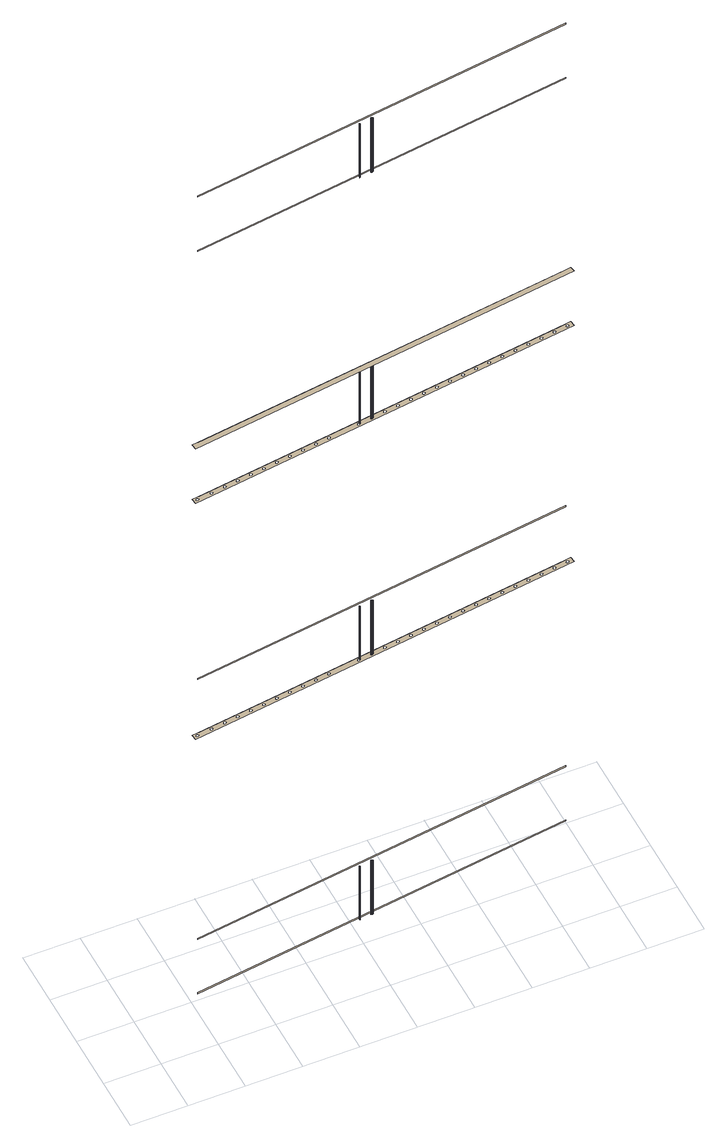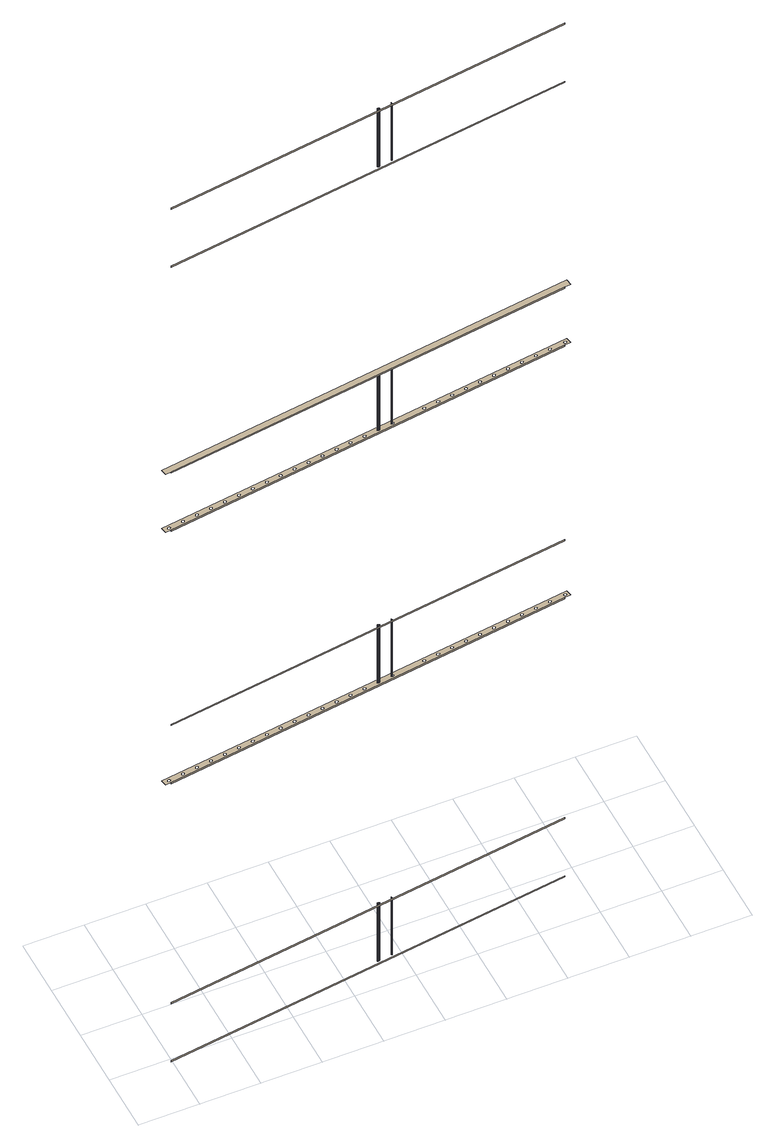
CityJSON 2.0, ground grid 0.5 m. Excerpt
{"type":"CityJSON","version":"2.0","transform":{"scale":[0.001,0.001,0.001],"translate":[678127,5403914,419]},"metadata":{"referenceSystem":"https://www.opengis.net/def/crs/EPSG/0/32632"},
"CityObjects":{
"building1":{"type":"Building","attributes":{"dataAvailable":"Sufficient","measuredHeight":17.58},"children":["building1-1","building1-2","building1-3","building1-4"]},
"building1-1":{"type":"BuildingInstallation","attributes":{"materialClass":"Metal","materialName":"Aluminium","materialUncertainty":0.3,"relationToConstruction":"outside"},"parents":["building1"],"geometry":[{"type":"MultiSurface","lod":"3","boundaries":[[[0,1,2,3]],[[4,1,5,6]],[[7,5,1,0]],[[8,9,10,11]],[[12,10,9,13]],[[6,5,14,15]],[[16,14,5,7]],[[17,18,9,8]],[[13,9,18,19]],[[15,14,20,21]],[[22,20,14,16]],[[19,18,20,22]],[[21,20,18,17]],[[23,24,25,26]],[[27,25,24,28]],[[29,30,24,23]],[[28,24,30,31]],[[26,25,32,33]],[[34,32,25,27]],[[35,36,30,29]],[[31,30,36,37]],[[38,39,32,34]],[[33,32,39,40]],[[37,36,41,42]],[[43,41,36,35]],[[40,39,44,45]],[[46,44,39,38]],[[42,41,47,48]],[[49,47,41,43]],[[50,51,44,46]],[[45,44,51,52]],[[53,54,47,49]],[[48,47,54,55]],[[52,51,56,57]],[[58,56,51,50]],[[32,39,44,51,56,59,60,61,62,63,64,65,66,67,68,69,70,54,47,41,36,30,24,25]],[[28,27,34,38,46,50,58,71,72,73,74,75,76,77,78,79,80,81,82,55,48,42,37,31]],[[83,70,54,53]],[[55,54,70,82]],[[57,56,59,84]],[[71,59,56,58]],[[85,69,70,83]],[[82,70,69,81]],[[84,59,60,86]],[[72,60,59,71]],[[87,68,69,85]],[[81,69,68,80]],[[73,61,60,72]],[[86,60,61,88]],[[89,67,68,87]],[[80,68,67,79]],[[74,62,61,73]],[[88,61,62,90]],[[91,66,67,89]],[[79,67,66,78]],[[90,62,63,92]],[[75,63,62,74]],[[92,63,64,93]],[[76,64,63,75]],[[94,65,66,91]],[[78,66,65,77]],[[93,64,65,94]],[[77,65,64,76]],[[95,96,97,98]],[[99,100,101,102]]]}]},
"building1-2":{"type":"BuildingInstallation","attributes":{"materialClass":"Metal","materialName":"Aluminium","materialUncertainty":0.3,"relationToConstruction":"outside"},"parents":["building1"],"geometry":[{"type":"MultiSurface","lod":"3","boundaries":[[[103,104,105,106]],[[107,105,104,108]],[[109,110,111,112]],[[113,111,110,114]],[[106,105,115,116]],[[117,115,105,107]],[[118,119,110,109]],[[114,110,119,120]],[[116,115,121,122]],[[123,121,115,117]],[[120,119,121,123]],[[122,121,119,118]],[[124,125,126,127]],[[128,126,125,129]],[[130,131,125,124]],[[129,125,131,132]],[[127,126,133,134]],[[135,133,126,128]],[[136,137,131,130]],[[132,131,137,138]],[[139,140,133,135]],[[134,133,140,141]],[[138,137,142,143]],[[144,142,137,136]],[[141,140,145,146]],[[147,145,140,139]],[[143,142,148,149]],[[150,148,142,144]],[[151,152,145,147]],[[146,145,152,153]],[[154,155,148,150]],[[149,148,155,156]],[[153,152,157,158]],[[159,157,152,151]],[[133,140,145,152,157,160,161,162,163,164,165,166,167,168,169,170,171,155,148,142,137,131,125,126]],[[129,128,135,139,147,151,159,172,173,174,175,176,177,178,179,180,181,182,183,156,149,143,138,132]],[[184,171,155,154]],[[156,155,171,183]],[[158,157,160,185]],[[172,160,157,159]],[[186,170,171,184]],[[183,171,170,182]],[[185,160,161,187]],[[173,161,160,172]],[[188,169,170,186]],[[182,170,169,181]],[[174,162,161,173]],[[187,161,162,189]],[[190,168,169,188]],[[181,169,168,180]],[[175,163,162,174]],[[189,162,163,191]],[[192,167,168,190]],[[180,168,167,179]],[[191,163,164,193]],[[176,164,163,175]],[[193,164,165,194]],[[177,165,164,176]],[[195,166,167,192]],[[179,167,166,178]],[[194,165,166,195]],[[178,166,165,177]],[[196,197,198,199,200,201],[202,203,204,205,206,207,208,209,210,211,212,213,214,215,216,217,218,219,220,221,222,223,224,225],[226,227,228,229,230,231,232,233,234,235,236,237,238,239,240,241,242,243,244,245,246,247,248,249],[250,251,252,253,254,255,256,257,258,259,260,261,262,263,264,265,266,267,268,269,270,271,272,273],[274,275,276,277,278,279,280,281,282,283,284,285,286,287,288,289,290,291,292,293,294,295,296,297],[298,299,300,301,302,303,304,305,306,307,308,309,310,311,312,313,314,315,316,317,318,319,320,321],[322,323,324,325,326,327,328,329,330,331,332,333,334,335,336,337,338,339,340,341,342,343,344,345],[346,347,348,349,350,351,352,353,354,355,356,357,358,359,360,361,362,363,364,365,366,367,368,369],[370,371,372,373,374,375,376,377,378,379,380,381,382,383,384,385,386,387,388,389,390,391,392,393],[394,395,396,397,398,399,400,401,402,403,404,405,406,407,408,409,410,411,412,413,414,415,416,417],[418,419,420,421,422,423,424,425,426,427,428,429,430,431,432,433,434,435,436,437,438,439,440,441],[442,443,444,445,446,447,448,449,450,451,452,453,454,455,456,457,458,459,460,461,462,463,464,465],[466,467,468,469,470,471,472,473,474,475,476,477,478,479,480,481,482,483,484,485,486,487,488,489],[490,491,492,493,494,495,496,497,498,499,500,501,502,503,504,505,506,507,508,509,510,511,512,513],[514,515,516,517,518,519,520,521,522,523,524,525,526,527,528,529,530,531,532,533,534,535,536,537],[538,539,540,541,542,543,544,545,546,547,548,549,550,551,552,553,554,555,556,557,558,559,560,561],[562,563,564,565,566,567,568,569,570,571,572,573,574,575,576,577,578,579,580,581,582,583,584,585],[121,115,105,104,586,587,588,589,590,591,592,593,594,595,596,597,598,599,600,601,602,111,110,119],[603,604,605,606,607,608,609,610,611,612,613,614,615,616,617,618,619,620,621,622,623,624,625,626],[140,133,126,125,131,137,142,148,155,171,170,169,168,167,166,165,164,163,162,161,160,157,152,145],[627,628,629,630,631,632,633,634,635,636,637,638,639,640,641,642,643,644,645,646,647,648,649,650],[651,652,653,654,655,656,657,658,659,660,661,662,663,664,665,666,667,668,669,670,671,672,673,674],[675,676,677,678,679,680,681,682,683,684,685,686,687,688,689,690,691,692,693,694,695,696,697,698],[699,700,701,702,703,704,705,706,707,708,709,710,711,712,713,714,715,716,717,718,719,720,721,722],[723,724,725,726,727,728,729,730,731,732,733,734,735,736,737,738,739,740,741,742,743,744,745,746],[747,748,749,750,751,752,753,754,755,756,757,758,759,760,761,762,763,764,765,766,767,768,769,770],[771,772,773,774,775,776,777,778,779,780,781,782,783,784,785,786,787,788,789,790,791,792,793,794],[795,796,797,798,799,800,801,802,803,804,805,806,807,808,809,810,811,812,813,814,815,816,817,818],[819,820,821,822,823,824,825,826,827,828,829,830,831,832,833,834,835,836,837,838,839,840,841,842]],[[843,844,845,846,847,848]],[[848,847,849,850]],[[201,200,851,852]]]}]},
"building1-3":{"type":"BuildingInstallation","attributes":{"materialClass":"Metal","materialName":"Aluminium","materialUncertainty":0.3,"relationToConstruction":"outside"},"parents":["building1"],"geometry":[{"type":"MultiSurface","lod":"3","boundaries":[[[853,854,855,856]],[[857,855,854,858]],[[859,860,861,862]],[[863,861,860,864]],[[856,855,865,866]],[[867,865,855,857]],[[868,869,860,859]],[[864,860,869,870]],[[866,865,871,872]],[[873,871,865,867]],[[870,869,871,873]],[[872,871,869,868]],[[874,875,876,877]],[[878,876,875,879]],[[880,881,875,874]],[[879,875,881,882]],[[877,876,883,884]],[[885,883,876,878]],[[886,887,881,880]],[[882,881,887,888]],[[889,890,883,885]],[[884,883,890,891]],[[888,887,892,893]],[[894,892,887,886]],[[891,890,895,896]],[[897,895,890,889]],[[893,892,898,899]],[[900,898,892,894]],[[901,902,895,897]],[[896,895,902,903]],[[904,905,898,900]],[[899,898,905,906]],[[903,902,907,908]],[[909,907,902,901]],[[883,890,895,902,907,910,911,912,913,914,915,916,917,918,919,920,921,905,898,892,887,881,875,876]],[[879,878,885,889,897,901,909,922,923,924,925,926,927,928,929,930,931,932,933,906,899,893,888,882]],[[934,921,905,904]],[[906,905,921,933]],[[908,907,910,935]],[[922,910,907,909]],[[936,920,921,934]],[[933,921,920,932]],[[935,910,911,937]],[[923,911,910,922]],[[938,919,920,936]],[[932,920,919,931]],[[924,912,911,923]],[[937,911,912,939]],[[940,918,919,938]],[[931,919,918,930]],[[925,913,912,924]],[[939,912,913,941]],[[942,917,918,940]],[[930,918,917,929]],[[941,913,914,943]],[[926,914,913,925]],[[943,914,915,944]],[[927,915,914,926]],[[945,916,917,942]],[[929,917,916,928]],[[944,915,916,945]],[[928,916,915,927]],[[946,947,948,949,950,951],[952,953,954,955,956,957,958,959,960,961,962,963,964,965,966,967,968,969,970,971,972,973,974,975],[976,977,978,979,980,981,982,983,984,985,986,987,988,989,990,991,992,993,994,995,996,997,998,999],[1000,1001,1002,1003,1004,1005,1006,1007,1008,1009,1010,1011,1012,1013,1014,1015,1016,1017,1018,1019,1020,1021,1022,1023],[1024,1025,1026,1027,1028,1029,1030,1031,1032,1033,1034,1035,1036,1037,1038,1039,1040,1041,1042,1043,1044,1045,1046,1047],[1048,1049,1050,1051,1052,1053,1054,1055,1056,1057,1058,1059,1060,1061,1062,1063,1064,1065,1066,1067,1068,1069,1070,1071],[1072,1073,1074,1075,1076,1077,1078,1079,1080,1081,1082,1083,1084,1085,1086,1087,1088,1089,1090,1091,1092,1093,1094,1095],[1096,1097,1098,1099,1100,1101,1102,1103,1104,1105,1106,1107,1108,1109,1110,1111,1112,1113,1114,1115,1116,1117,1118,1119],[1120,1121,1122,1123,1124,1125,1126,1127,1128,1129,1130,1131,1132,1133,1134,1135,1136,1137,1138,1139,1140,1141,1142,1143],[1144,1145,1146,1147,1148,1149,1150,1151,1152,1153,1154,1155,1156,1157,1158,1159,1160,1161,1162,1163,1164,1165,1166,1167],[1168,1169,1170,1171,1172,1173,1174,1175,1176,1177,1178,1179,1180,1181,1182,1183,1184,1185,1186,1187,1188,1189,1190,1191],[1192,1193,1194,1195,1196,1197,1198,1199,1200,1201,1202,1203,1204,1205,1206,1207,1208,1209,1210,1211,1212,1213,1214,1215],[1216,1217,1218,1219,1220,1221,1222,1223,1224,1225,1226,1227,1228,1229,1230,1231,1232,1233,1234,1235,1236,1237,1238,1239],[1240,1241,1242,1243,1244,1245,1246,1247,1248,1249,1250,1251,1252,1253,1254,1255,1256,1257,1258,1259,1260,1261,1262,1263],[1264,1265,1266,1267,1268,1269,1270,1271,1272,1273,1274,1275,1276,1277,1278,1279,1280,1281,1282,1283,1284,1285,1286,1287],[1288,1289,1290,1291,1292,1293,1294,1295,1296,1297,1298,1299,1300,1301,1302,1303,1304,1305,1306,1307,1308,1309,1310,1311],[1312,1313,1314,1315,1316,1317,1318,1319,1320,1321,1322,1323,1324,1325,1326,1327,1328,1329,1330,1331,1332,1333,1334,1335],[871,865,855,854,1336,1337,1338,1339,1340,1341,1342,1343,1344,1345,1346,1347,1348,1349,1350,1351,1352,861,860,869],[1353,1354,1355,1356,1357,1358,1359,1360,1361,1362,1363,1364,1365,1366,1367,1368,1369,1370,1371,1372,1373,1374,1375,1376],[890,883,876,875,881,887,892,898,905,921,920,919,918,917,916,915,914,913,912,911,910,907,902,895],[1377,1378,1379,1380,1381,1382,1383,1384,1385,1386,1387,1388,1389,1390,1391,1392,1393,1394,1395,1396,1397,1398,1399,1400],[1401,1402,1403,1404,1405,1406,1407,1408,1409,1410,1411,1412,1413,1414,1415,1416,1417,1418,1419,1420,1421,1422,1423,1424],[1425,1426,1427,1428,1429,1430,1431,1432,1433,1434,1435,1436,1437,1438,1439,1440,1441,1442,1443,1444,1445,1446,1447,1448],[1449,1450,1451,1452,1453,1454,1455,1456,1457,1458,1459,1460,1461,1462,1463,1464,1465,1466,1467,1468,1469,1470,1471,1472],[1473,1474,1475,1476,1477,1478,1479,1480,1481,1482,1483,1484,1485,1486,1487,1488,1489,1490,1491,1492,1493,1494,1495,1496],[1497,1498,1499,1500,1501,1502,1503,1504,1505,1506,1507,1508,1509,1510,1511,1512,1513,1514,1515,1516,1517,1518,1519,1520],[1521,1522,1523,1524,1525,1526,1527,1528,1529,1530,1531,1532,1533,1534,1535,1536,1537,1538,1539,1540,1541,1542,1543,1544],[1545,1546,1547,1548,1549,1550,1551,1552,1553,1554,1555,1556,1557,1558,1559,1560,1561,1562,1563,1564,1565,1566,1567,1568],[1569,1570,1571,1572,1573,1574,1575,1576,1577,1578,1579,1580,1581,1582,1583,1584,1585,1586,1587,1588,1589,1590,1591,1592]],[[1593,1594,1595,1596]],[[951,950,1597,1598]]]}]},
"building1-4":{"type":"BuildingInstallation","attributes":{"materialClass":"Metal","materialName":"Aluminium","materialUncertainty":0.3,"relationToConstruction":"outside"},"parents":["building1"],"geometry":[{"type":"MultiSurface","lod":"3","boundaries":[[[1599,1600,1601,1602]],[[1603,1601,1600,1604]],[[1605,1606,1607,1608]],[[1609,1607,1606,1610]],[[1602,1601,1611,1612]],[[1613,1611,1601,1603]],[[1614,1615,1606,1605]],[[1610,1606,1615,1616]],[[1612,1611,1617,1618]],[[1619,1617,1611,1613]],[[1616,1615,1617,1619]],[[1618,1617,1615,1614]],[[1620,1621,1622,1623]],[[1624,1622,1621,1625]],[[1626,1627,1621,1620]],[[1625,1621,1627,1628]],[[1623,1622,1629,1630]],[[1631,1629,1622,1624]],[[1632,1633,1627,1626]],[[1628,1627,1633,1634]],[[1635,1636,1629,1631]],[[1630,1629,1636,1637]],[[1634,1633,1638,1639]],[[1640,1638,1633,1632]],[[1637,1636,1641,1642]],[[1643,1641,1636,1635]],[[1639,1638,1644,1645]],[[1646,1644,1638,1640]],[[1647,1648,1641,1643]],[[1642,1641,1648,1649]],[[1650,1651,1644,1646]],[[1645,1644,1651,1652]],[[1649,1648,1653,1654]],[[1655,1653,1648,1647]],[[1629,1636,1641,1648,1653,1656,1657,1658,1659,1660,1661,1662,1663,1664,1665,1666,1667,1651,1644,1638,1633,1627,1621,1622]],[[1625,1624,1631,1635,1643,1647,1655,1668,1669,1670,1671,1672,1673,1674,1675,1676,1677,1678,1679,1652,1645,1639,1634,1628]],[[1680,1667,1651,1650]],[[1652,1651,1667,1679]],[[1654,1653,1656,1681]],[[1668,1656,1653,1655]],[[1682,1666,1667,1680]],[[1679,1667,1666,1678]],[[1681,1656,1657,1683]],[[1669,1657,1656,1668]],[[1684,1665,1666,1682]],[[1678,1666,1665,1677]],[[1670,1658,1657,1669]],[[1683,1657,1658,1685]],[[1686,1664,1665,1684]],[[1677,1665,1664,1676]],[[1671,1659,1658,1670]],[[1685,1658,1659,1687]],[[1688,1663,1664,1686]],[[1676,1664,1663,1675]],[[1687,1659,1660,1689]],[[1672,1660,1659,1671]],[[1689,1660,1661,1690]],[[1673,1661,1660,1672]],[[1691,1662,1663,1688]],[[1675,1663,1662,1674]],[[1690,1661,1662,1691]],[[1674,1662,1661,1673]],[[1692,1693,1694,1695]],[[1696,1697,1698,1699]]]}]}
},
"vertices":[
[2079,732,9050],[2079,732,9052],[2077,730,9052],[2077,730,9050],[2079,732,9663],[2080,734,9052],[2080,734,9663],[2080,734,9050],[2079,742,9663],[2079,742,9052],[2077,744,9052],[2077,744,9663],[2077,744,9050],[2079,742,9050],[2081,736,9052],[2081,736,9663],[2081,736,9050],[2080,741,9663],[2080,741,9052],[2080,741,9050],[2081,738,9052],[2081,738,9663],[2081,738,9050],[2181,752,9663],[2181,752,9052],[2182,750,9052],[2182,750,9663],[2182,750,9050],[2181,752,9050],[2181,754,9663],[2181,754,9052],[2181,754,9050],[2183,748,9052],[2183,748,9663],[2183,748,9050],[2182,756,9663],[2182,756,9052],[2182,756,9050],[2185,746,9050],[2185,746,9052],[2185,746,9663],[2183,758,9052],[2183,758,9050],[2183,758,9663],[2187,745,9052],[2187,745,9663],[2187,745,9050],[2185,760,9052],[2185,760,9050],[2185,760,9663],[2190,744,9050],[2190,744,9052],[2190,744,9663],[2188,761,9663],[2188,761,9052],[2188,761,9050],[2193,745,9052],[2193,745,9663],[2193,745,9050],[2196,745,9052],[2198,746,9052],[2200,748,9052],[2202,750,9052],[2202,752,9052],[2202,755,9052],[2202,757,9052],[2200,759,9052],[2198,760,9052],[2196,761,9052],[2193,762,9052],[2191,762,9052],[2196,745,9050],[2198,746,9050],[2200,748,9050],[2202,750,9050],[2202,752,9050],[2202,755,9050],[2202,757,9050],[2200,759,9050],[2198,760,9050],[2196,761,9050],[2193,762,9050],[2191,762,9050],[2191,762,9663],[2196,745,9663],[2193,762,9663],[2198,746,9663],[2196,761,9663],[2200,748,9663],[2198,760,9663],[2202,750,9663],[2200,759,9663],[2202,752,9663],[2202,755,9663],[2202,757,9663],[586,562,9677],[4006,1023,9677],[4006,1023,9663],[586,562,9663],[586,562,9052],[4006,1023,9052],[4006,1023,9038],[586,562,9038],
[2079,732,6824],[2079,732,6212],[2080,734,6212],[2080,734,6824],[2080,734,6211],[2079,732,6211],[2079,742,6824],[2079,742,6212],[2077,744,6212],[2077,744,6824],[2077,744,6211],[2079,742,6211],[2081,736,6212],[2081,736,6824],[2081,736,6211],[2080,741,6824],[2080,741,6212],[2080,741,6211],[2081,738,6212],[2081,738,6824],[2081,738,6211],[2181,752,6824],[2181,752,6212],[2182,750,6212],[2182,750,6824],[2182,750,6211],[2181,752,6211],[2181,754,6824],[2181,754,6212],[2181,754,6211],[2183,748,6212],[2183,748,6824],[2183,748,6211],[2182,756,6824],[2182,756,6212],[2182,756,6211],[2185,746,6211],[2185,746,6212],[2185,746,6824],[2183,758,6212],[2183,758,6211],[2183,758,6824],[2187,745,6212],[2187,745,6824],[2187,745,6211],[2185,760,6212],[2185,760,6211],[2185,760,6824],[2190,744,6211],[2190,744,6212],[2190,744,6824],[2188,761,6824],[2188,761,6212],[2188,761,6211],[2193,745,6212],[2193,745,6824],[2193,745,6211],[2196,745,6212],[2198,746,6212],[2200,748,6212],[2202,750,6212],[2202,752,6212],[2202,755,6212],[2202,757,6212],[2200,759,6212],[2198,760,6212],[2196,761,6212],[2193,762,6212],[2191,762,6212],[2196,745,6211],[2198,746,6211],[2200,748,6211],[2202,750,6211],[2202,752,6211],[2202,755,6211],[2202,757,6211],[2200,759,6211],[2198,760,6211],[2196,761,6211],[2193,762,6211],[2191,762,6211],[2191,762,6824],[2196,745,6824],[2193,762,6824],[2198,746,6824],[2196,761,6824],[2200,748,6824],[2198,760,6824],[2202,750,6824],[2200,759,6824],[2202,752,6824],[2202,755,6824],[2202,757,6824],[536,556,6212],[543,506,6212],[4062,980,6212],[4056,1029,6212],[4006,1023,6212],[586,562,6212],[3531,941,6212],[3533,940,6212],[3535,939,6212],[3537,937,6212],[3537,934,6212],[3537,932,6212],[3537,930,6212],[3535,928,6212],[3533,926,6212],[3531,925,6212],[3528,924,6212],[3525,924,6212],[3522,925,6212],[3520,926,6212],[3518,927,6212],[3517,929,6212],[3516,931,6212],[3516,934,6212],[3517,936,6212],[3518,938,6212],[3520,940,6212],[3523,941,6212],[3526,942,6212],[3528,942,6212],[3652,958,6212],[3655,956,6212],[3657,955,6212],[3658,953,6212],[3659,951,6212],[3659,948,6212],[3658,946,6212],[3657,944,6212],[3654,942,6212],[3652,941,6212],[3649,941,6212],[3647,940,6212],[3644,941,6212],[3641,942,6212],[3639,944,6212],[3638,946,6212],[3637,948,6212],[3638,950,6212],[3638,952,6212],[3640,954,6212],[3642,956,6212],[3644,957,6212],[3647,958,6212],[3650,958,6212],[1305,642,6212],[1308,643,6212],[1311,643,6212],[1313,643,6212],[1316,642,6212],[1318,640,6212],[1319,638,6212],[1320,636,6212],[1320,634,6212],[1319,631,6212],[1317,629,6212],[1315,628,6212],[1313,626,6212],[1310,626,6212],[1307,626,6212],[1305,626,6212],[1302,627,6212],[1300,629,6212],[1299,631,6212],[1298,633,6212],[1298,635,6212],[1299,638,6212],[1301,640,6212],[1303,641,6212],[1426,642,6212],[1424,644,6212],[1422,645,6212],[1420,647,6212],[1420,649,6212],[1420,652,6212],[1421,654,6212],[1422,656,6212],[1424,658,6212],[1426,659,6212],[1429,659,6212],[1432,660,6212],[1435,659,6212],[1437,658,6212],[1439,656,6212],[1440,654,6212],[1441,652,6212],[1441,650,6212],[1440,648,6212],[1439,646,6212],[1437,644,6212],[1434,643,6212],[1432,642,6212],[1429,642,6212],[692,554,6212],[692,556,6212],[694,558,6212],[696,560,6212],[698,561,6212],[701,561,6212],[704,562,6212],[706,561,6212],[709,560,6212],[711,558,6212],[712,556,6212],[713,554,6212],[713,552,6212],[712,550,6212],[711,548,6212],[709,546,6212],[706,545,6212],[703,544,6212],[701,544,6212],[698,544,6212],[695,546,6212],[694,547,6212],[692,549,6212],[691,551,6212],[3768,957,6212],[3765,957,6212],[3763,958,6212],[3761,960,6212],[3760,962,6212],[3759,964,6212],[3759,966,6212],[3760,969,6212],[3761,971,6212],[3763,972,6212],[3766,974,6212],[3768,974,6212],[3771,974,6212],[3774,974,6212],[3776,973,6212],[3778,971,6212],[3780,969,6212],[3780,967,6212],[3780,965,6212],[3779,962,6212],[3778,960,6212],[3776,959,6212],[3773,958,6212],[3771,957,6212],[3409,909,6212],[3407,908,6212],[3404,908,6212],[3401,908,6212],[3399,909,6212],[3397,911,6212],[3395,913,6212],[3395,915,6212],[3395,917,6212],[3396,920,6212],[3397,922,6212],[3399,923,6212],[3402,925,6212],[3404,925,6212],[3407,925,6212],[3410,925,6212],[3412,924,6212],[3414,922,6212],[3415,920,6212],[3416,918,6212],[3416,916,6212],[3415,913,6212],[3414,911,6212],[3412,910,6212],[4019,1005,6212],[4021,1004,6212],[4022,1002,6212],[4023,1000,6212],[4023,997,6212],[4022,995,6212],[4021,993,6212],[4019,991,6212],[4016,990,6212],[4013,990,6212],[4011,989,6212],[4008,990,6212],[4006,991,6212],[4004,993,6212],[4002,995,6212],[4002,997,6212],[4002,999,6212],[4002,1001,6212],[4004,1003,6212],[4006,1005,6212],[4008,1006,6212],[4011,1007,6212],[4014,1007,6212],[4017,1007,6212],[569,528,6212],[566,529,6212],[563,530,6212],[562,532,6212],[560,534,6212],[560,536,6212],[560,538,6212],[560,540,6212],[562,542,6212],[564,544,6212],[566,545,6212],[569,546,6212],[572,546,6212],[574,546,6212],[577,544,6212],[579,543,6212],[580,541,6212],[581,539,6212],[581,536,6212],[580,534,6212],[579,532,6212],[577,530,6212],[574,529,6212],[571,529,6212],[830,576,6212],[832,575,6212],[834,573,6212],[834,571,6212],[834,568,6212],[833,566,6212],[832,564,6212],[830,562,6212],[827,561,6212],[825,560,6212],[822,560,6212],[819,561,6212],[817,562,6212],[815,563,6212],[814,565,6212],[813,568,6212],[813,570,6212],[814,572,6212],[815,574,6212],[817,576,6212],[820,577,6212],[822,578,6212],[825,578,6212],[828,577,6212],[3895,990,6212],[3898,989,6212],[3900,988,6212],[3901,986,6212],[3902,983,6212],[3901,981,6212],[3901,979,6212],[3899,977,6212],[3897,975,6212],[3895,974,6212],[3892,973,6212],[3889,973,6212],[3887,974,6212],[3884,975,6212],[3882,976,6212],[3881,978,6212],[3880,980,6212],[3880,983,6212],[3881,985,6212],[3883,987,6212],[3885,989,6212],[3887,990,6212],[3890,991,6212],[3893,991,6212],[3171,879,6212],[3169,877,6212],[3167,876,6212],[3164,875,6212],[3161,875,6212],[3158,876,6212],[3156,877,6212],[3154,878,6212],[3153,880,6212],[3152,882,6212],[3152,885,6212],[3153,887,6212],[3154,889,6212],[3156,891,6212],[3159,892,6212],[3162,893,6212],[3164,893,6212],[3167,892,6212],[3169,891,6212],[3171,890,6212],[3173,888,6212],[3173,885,6212],[3173,883,6212],[3172,881,6212],[3052,869,6212],[3052,867,6212],[3051,864,6212],[3050,862,6212],[3048,861,6212],[3045,860,6212],[3042,859,6212],[3040,859,6212],[3037,859,6212],[3035,860,6212],[3033,862,6212],[3031,864,6212],[3031,866,6212],[3031,868,6212],[3031,871,6212],[3033,873,6212],[3035,874,6212],[3037,876,6212],[3040,876,6212],[3043,876,6212],[3046,876,6212],[3048,875,6212],[3050,873,6212],[3051,871,6212],[2564,808,6212],[2566,806,6212],[2566,804,6212],[2566,801,6212],[2566,799,6212],[2564,797,6212],[2562,795,6212],[2560,794,6212],[2557,794,6212],[2554,793,6212],[2552,794,6212],[2549,795,6212],[2547,797,6212],[2546,799,6212],[2545,801,6212],[2545,803,6212],[2546,805,6212],[2547,807,6212],[2549,809,6212],[2552,810,6212],[2555,811,6212],[2557,811,6212],[2560,810,6212],[2563,809,6212],[2809,834,6212],[2808,832,6212],[2807,830,6212],[2805,828,6212],[2802,827,6212],[2800,826,6212],[2797,826,6212],[2794,827,6212],[2792,828,6212],[2790,829,6212],[2789,831,6212],[2788,833,6212],[2788,836,6212],[2789,838,6212],[2790,840,6212],[2792,842,6212],[2795,843,6212],[2797,844,6212],[2800,844,6212],[2803,843,6212],[2805,842,6212],[2807,840,6212],[2809,839,6212],[2809,836,6212],[2302,768,6212],[2302,770,6212],[2303,773,6212],[2305,775,6212],[2307,776,6212],[2309,778,6212],[2312,778,6212],[2315,778,6212],[2317,778,6212],[2320,777,6212],[2322,775,6212],[2323,773,6212],[2324,771,6212],[2324,769,6212],[2323,766,6212],[2321,764,6212],[2319,763,6212],[2317,762,6212],[2314,761,6212],[2311,761,6212],[2309,761,6212],[2306,762,6212],[2304,764,6212],[2303,766,6212],[2077,730,6212],[2074,729,6212],[2072,728,6212],[2069,728,6212],[2066,729,6212],[2064,730,6212],[2062,731,6212],[2060,733,6212],[2060,735,6212],[2060,738,6212],[2061,740,6212],[2062,742,6212],[2064,744,6212],[2066,745,6212],[2069,746,6212],[2072,746,6212],[2075,745,6212],[2918,842,6212],[2916,843,6212],[2913,844,6212],[2911,846,6212],[2910,848,6212],[2909,850,6212],[2909,852,6212],[2910,854,6212],[2912,856,6212],[2914,858,6212],[2916,859,6212],[2919,860,6212],[2922,860,6212],[2924,859,6212],[2927,858,6212],[2929,857,6212],[2930,855,6212],[2931,853,6212],[2931,850,6212],[2930,848,6212],[2928,846,6212],[2926,844,6212],[2924,843,6212],[2921,843,6212],[2439,794,6212],[2441,793,6212],[2443,791,6212],[2444,790,6212],[2445,787,6212],[2445,785,6212],[2444,783,6212],[2443,781,6212],[2441,779,6212],[2438,778,6212],[2436,777,6212],[2433,777,6212],[2430,778,6212],[2428,779,6212],[2426,780,6212],[2424,782,6212],[2424,784,6212],[2424,787,6212],[2425,789,6212],[2426,791,6212],[2428,793,6212],[2431,794,6212],[2433,795,6212],[2436,795,6212],[1065,593,6212],[1062,593,6212],[1060,595,6212],[1058,596,6212],[1056,598,6212],[1056,600,6212],[1056,603,6212],[1056,605,6212],[1058,607,6212],[1060,609,6212],[1062,610,6212],[1065,610,6212],[1068,611,6212],[1071,610,6212],[1073,609,6212],[1075,607,6212],[1076,605,6212],[1077,603,6212],[1077,601,6212],[1076,599,6212],[1075,597,6212],[1073,595,6212],[1070,594,6212],[1067,593,6212],[1548,675,6212],[1551,676,6212],[1553,676,6212],[1556,675,6212],[1558,674,6212],[1560,673,6212],[1562,671,6212],[1562,669,6212],[1562,666,6212],[1562,664,6212],[1560,662,6212],[1558,660,6212],[1556,659,6212],[1553,658,6212],[1550,658,6212],[1547,659,6212],[1545,660,6212],[1543,661,6212],[1542,663,6212],[1541,666,6212],[1541,668,6212],[1542,670,6212],[1543,672,6212],[1545,674,6212],[1796,691,6212],[1793,691,6212],[1790,691,6212],[1788,693,6212],[1786,694,6212],[1784,696,6212],[1784,698,6212],[1784,701,6212],[1785,703,6212],[1786,705,6212],[1788,707,6212],[1791,708,6212],[1793,708,6212],[1796,709,6212],[1799,708,6212],[1801,707,6212],[1803,705,6212],[1804,703,6212],[1805,701,6212],[1805,699,6212],[1804,697,6212],[1803,695,6212],[1801,693,6212],[1798,692,6212],[1662,682,6212],[1663,684,6212],[1663,687,6212],[1665,689,6212],[1667,690,6212],[1669,691,6212],[1672,692,6212],[1675,692,6212],[1677,692,6212],[1680,691,6212],[1682,689,6212],[1683,687,6212],[1684,685,6212],[1684,683,6212],[1683,680,6212],[1681,678,6212],[1679,677,6212],[1677,675,6212],[1674,675,6212],[1671,675,6212],[1669,675,6212],[1666,676,6212],[1664,678,6212],[1663,680,6212],[949,594,6212],[952,593,6212],[954,591,6212],[955,589,6212],[956,587,6212],[956,585,6212],[955,582,6212],[953,580,6212],[951,579,6212],[949,577,6212],[946,577,6212],[943,577,6212],[941,577,6212],[938,578,6212],[936,580,6212],[935,582,6212],[934,584,6212],[934,586,6212],[935,589,6212],[937,591,6212],[939,592,6212],[941,593,6212],[944,594,6212],[947,594,6212],[3275,895,6212],[3274,897,6212],[3273,899,6212],[3273,901,6212],[3274,903,6212],[3276,905,6212],[3278,907,6212],[3280,908,6212],[3283,909,6212],[3286,909,6212],[3288,909,6212],[3291,907,6212],[3293,906,6212],[3294,904,6212],[3295,902,6212],[3295,899,6212],[3294,897,6212],[3292,895,6212],[3290,893,6212],[3288,892,6212],[3285,892,6212],[3282,891,6212],[3280,892,6212],[3277,893,6212],[2667,819,6212],[2667,822,6212],[2669,824,6212],[2671,825,6212],[2673,827,6212],[2676,827,6212],[2679,827,6212],[2682,827,6212],[2684,826,6212],[2686,824,6212],[2687,822,6212],[2688,820,6212],[2688,818,6212],[2687,815,6212],[2686,813,6212],[2684,812,6212],[2681,811,6212],[2678,810,6212],[2676,810,6212],[2673,810,6212],[2670,811,6212],[2669,813,6212],[2667,815,6212],[2667,817,6212],[1194,611,6212],[1192,610,6212],[1189,609,6212],[1186,609,6212],[1183,610,6212],[1181,611,6212],[1179,612,6212],[1178,614,6212],[1177,617,6212],[1177,619,6212],[1178,621,6212],[1179,623,6212],[1181,625,6212],[1184,626,6212],[1186,627,6212],[1189,627,6212],[1192,626,6212],[1194,625,6212],[1196,624,6212],[1198,622,6212],[1198,620,6212],[1198,617,6212],[1197,615,6212],[1196,613,6212],[536,556,6838],[543,506,6838],[4062,980,6838],[4056,1029,6838],[4006,1023,6838],[586,562,6838],[4006,1023,6824],[586,562,6824],[4006,1023,6199],[586,562,6199],
[2079,732,4107],[2079,732,3495],[2080,734,3495],[2080,734,4107],[2080,734,3494],[2079,732,3494],[2079,742,4107],[2079,742,3495],[2077,744,3495],[2077,744,4107],[2077,744,3494],[2079,742,3494],[2081,736,3495],[2081,736,4107],[2081,736,3494],[2080,741,4107],[2080,741,3495],[2080,741,3494],[2081,738,3495],[2081,738,4107],[2081,738,3494],[2181,752,4107],[2181,752,3495],[2182,750,3495],[2182,750,4107],[2182,750,3494],[2181,752,3494],[2181,754,4107],[2181,754,3495],[2181,754,3494],[2183,748,3495],[2183,748,4107],[2183,748,3494],[2182,756,4107],[2182,756,3495],[2182,756,3494],[2185,746,3494],[2185,746,3495],[2185,746,4107],[2183,758,3495],[2183,758,3494],[2183,758,4107],[2187,745,3495],[2187,745,4107],[2187,745,3494],[2185,760,3495],[2185,760,3494],[2185,760,4107],[2190,744,3494],[2190,744,3495],[2190,744,4107],[2188,761,4107],[2188,761,3495],[2188,761,3494],[2193,745,3495],[2193,745,4107],[2193,745,3494],[2196,745,3495],[2198,746,3495],[2200,748,3495],[2202,750,3495],[2202,752,3495],[2202,755,3495],[2202,757,3495],[2200,759,3495],[2198,760,3495],[2196,761,3495],[2193,762,3495],[2191,762,3495],[2196,745,3494],[2198,746,3494],[2200,748,3494],[2202,750,3494],[2202,752,3494],[2202,755,3494],[2202,757,3494],[2200,759,3494],[2198,760,3494],[2196,761,3494],[2193,762,3494],[2191,762,3494],[2191,762,4107],[2196,745,4107],[2193,762,4107],[2198,746,4107],[2196,761,4107],[2200,748,4107],[2198,760,4107],[2202,750,4107],[2200,759,4107],[2202,752,4107],[2202,755,4107],[2202,757,4107],[536,556,3495],[543,506,3495],[4062,980,3495],[4056,1029,3495],[4006,1023,3495],[586,562,3495],[3531,941,3495],[3533,940,3495],[3535,939,3495],[3537,937,3495],[3537,934,3495],[3537,932,3495],[3537,930,3495],[3535,928,3495],[3533,926,3495],[3531,925,3495],[3528,924,3495],[3525,924,3495],[3522,925,3495],[3520,926,3495],[3518,927,3495],[3517,929,3495],[3516,931,3495],[3516,934,3495],[3517,936,3495],[3518,938,3495],[3520,940,3495],[3523,941,3495],[3526,942,3495],[3528,942,3495],[3652,958,3495],[3655,956,3495],[3657,955,3495],[3658,953,3495],[3659,951,3495],[3659,948,3495],[3658,946,3495],[3657,944,3495],[3654,942,3495],[3652,941,3495],[3649,941,3495],[3647,940,3495],[3644,941,3495],[3641,942,3495],[3639,944,3495],[3638,946,3495],[3637,948,3495],[3638,950,3495],[3638,952,3495],[3640,954,3495],[3642,956,3495],[3644,957,3495],[3647,958,3495],[3650,958,3495],[1305,642,3495],[1308,643,3495],[1311,643,3495],[1313,643,3495],[1316,642,3495],[1318,640,3495],[1319,638,3495],[1320,636,3495],[1320,634,3495],[1319,631,3495],[1317,629,3495],[1315,628,3495],[1313,626,3495],[1310,626,3495],[1307,626,3495],[1305,626,3495],[1302,627,3495],[1300,629,3495],[1299,631,3495],[1298,633,3495],[1298,635,3495],[1299,638,3495],[1301,640,3495],[1303,641,3495],[1426,642,3495],[1424,644,3495],[1422,645,3495],[1420,647,3495],[1420,649,3495],[1420,652,3495],[1421,654,3495],[1422,656,3495],[1424,658,3495],[1426,659,3495],[1429,659,3495],[1432,660,3495],[1435,659,3495],[1437,658,3495],[1439,656,3495],[1440,654,3495],[1441,652,3495],[1441,650,3495],[1440,648,3495],[1439,646,3495],[1437,644,3495],[1434,643,3495],[1432,642,3495],[1429,642,3495],[692,554,3495],[692,556,3495],[694,558,3495],[696,560,3495],[698,561,3495],[701,561,3495],[704,562,3495],[706,561,3495],[709,560,3495],[711,558,3495],[712,556,3495],[713,554,3495],[713,552,3495],[712,550,3495],[711,548,3495],[709,546,3495],[706,545,3495],[703,544,3495],[701,544,3495],[698,544,3495],[695,546,3495],[694,547,3495],[692,549,3495],[691,551,3495],[3768,957,3495],[3765,957,3495],[3763,958,3495],[3761,960,3495],[3760,962,3495],[3759,964,3495],[3759,966,3495],[3760,969,3495],[3761,971,3495],[3763,972,3495],[3766,974,3495],[3768,974,3495],[3771,974,3495],[3774,974,3495],[3776,973,3495],[3778,971,3495],[3780,969,3495],[3780,967,3495],[3780,965,3495],[3779,962,3495],[3778,960,3495],[3776,959,3495],[3773,958,3495],[3771,957,3495],[3409,909,3495],[3407,908,3495],[3404,908,3495],[3401,908,3495],[3399,909,3495],[3397,911,3495],[3395,913,3495],[3395,915,3495],[3395,917,3495],[3396,920,3495],[3397,922,3495],[3399,923,3495],[3402,925,3495],[3404,925,3495],[3407,925,3495],[3410,925,3495],[3412,924,3495],[3414,922,3495],[3415,920,3495],[3416,918,3495],[3416,916,3495],[3415,913,3495],[3414,911,3495],[3412,910,3495],[4019,1005,3495],[4021,1004,3495],[4022,1002,3495],[4023,1000,3495],[4023,997,3495],[4022,995,3495],[4021,993,3495],[4019,991,3495],[4016,990,3495],[4013,990,3495],[4011,989,3495],[4008,990,3495],[4006,991,3495],[4004,993,3495],[4002,995,3495],[4002,997,3495],[4002,999,3495],[4002,1001,3495],[4004,1003,3495],[4006,1005,3495],[4008,1006,3495],[4011,1007,3495],[4014,1007,3495],[4017,1007,3495],[569,528,3495],[566,529,3495],[563,530,3495],[562,532,3495],[560,534,3495],[560,536,3495],[560,538,3495],[560,540,3495],[562,542,3495],[564,544,3495],[566,545,3495],[569,546,3495],[572,546,3495],[574,546,3495],[577,544,3495],[579,543,3495],[580,541,3495],[581,539,3495],[581,536,3495],[580,534,3495],[579,532,3495],[577,530,3495],[574,529,3495],[571,529,3495],[830,576,3495],[832,575,3495],[834,573,3495],[834,571,3495],[834,568,3495],[833,566,3495],[832,564,3495],[830,562,3495],[827,561,3495],[825,560,3495],[822,560,3495],[819,561,3495],[817,562,3495],[815,563,3495],[814,565,3495],[813,568,3495],[813,570,3495],[814,572,3495],[815,574,3495],[817,576,3495],[820,577,3495],[822,578,3495],[825,578,3495],[828,577,3495],[3895,990,3495],[3898,989,3495],[3900,988,3495],[3901,986,3495],[3902,983,3495],[3901,981,3495],[3901,979,3495],[3899,977,3495],[3897,975,3495],[3895,974,3495],[3892,973,3495],[3889,973,3495],[3887,974,3495],[3884,975,3495],[3882,976,3495],[3881,978,3495],[3880,980,3495],[3880,983,3495],[3881,985,3495],[3883,987,3495],[3885,989,3495],[3887,990,3495],[3890,991,3495],[3893,991,3495],[3171,879,3495],[3169,877,3495],[3167,876,3495],[3164,875,3495],[3161,875,3495],[3158,876,3495],[3156,877,3495],[3154,878,3495],[3153,880,3495],[3152,882,3495],[3152,885,3495],[3153,887,3495],[3154,889,3495],[3156,891,3495],[3159,892,3495],[3162,893,3495],[3164,893,3495],[3167,892,3495],[3169,891,3495],[3171,890,3495],[3173,888,3495],[3173,885,3495],[3173,883,3495],[3172,881,3495],[3052,869,3495],[3052,867,3495],[3051,864,3495],[3050,862,3495],[3048,861,3495],[3045,860,3495],[3042,859,3495],[3040,859,3495],[3037,859,3495],[3035,860,3495],[3033,862,3495],[3031,864,3495],[3031,866,3495],[3031,868,3495],[3031,871,3495],[3033,873,3495],[3035,874,3495],[3037,876,3495],[3040,876,3495],[3043,876,3495],[3046,876,3495],[3048,875,3495],[3050,873,3495],[3051,871,3495],[2564,808,3495],[2566,806,3495],[2566,804,3495],[2566,801,3495],[2566,799,3495],[2564,797,3495],[2562,795,3495],[2560,794,3495],[2557,794,3495],[2554,793,3495],[2552,794,3495],[2549,795,3495],[2547,797,3495],[2546,799,3495],[2545,801,3495],[2545,803,3495],[2546,805,3495],[2547,807,3495],[2549,809,3495],[2552,810,3495],[2555,811,3495],[2557,811,3495],[2560,810,3495],[2563,809,3495],[2809,834,3495],[2808,832,3495],[2807,830,3495],[2805,828,3495],[2802,827,3495],[2800,826,3495],[2797,826,3495],[2794,827,3495],[2792,828,3495],[2790,829,3495],[2789,831,3495],[2788,833,3495],[2788,836,3495],[2789,838,3495],[2790,840,3495],[2792,842,3495],[2795,843,3495],[2797,844,3495],[2800,844,3495],[2803,843,3495],[2805,842,3495],[2807,840,3495],[2809,839,3495],[2809,836,3495],[2302,768,3495],[2302,770,3495],[2303,773,3495],[2305,775,3495],[2307,776,3495],[2309,778,3495],[2312,778,3495],[2315,778,3495],[2317,778,3495],[2320,777,3495],[2322,775,3495],[2323,773,3495],[2324,771,3495],[2324,769,3495],[2323,766,3495],[2321,764,3495],[2319,763,3495],[2317,762,3495],[2314,761,3495],[2311,761,3495],[2309,761,3495],[2306,762,3495],[2304,764,3495],[2303,766,3495],[2077,730,3495],[2074,729,3495],[2072,728,3495],[2069,728,3495],[2066,729,3495],[2064,730,3495],[2062,731,3495],[2060,733,3495],[2060,735,3495],[2060,738,3495],[2061,740,3495],[2062,742,3495],[2064,744,3495],[2066,745,3495],[2069,746,3495],[2072,746,3495],[2075,745,3495],[2918,842,3495],[2916,843,3495],[2913,844,3495],[2911,846,3495],[2910,848,3495],[2909,850,3495],[2909,852,3495],[2910,854,3495],[2912,856,3495],[2914,858,3495],[2916,859,3495],[2919,860,3495],[2922,860,3495],[2924,859,3495],[2927,858,3495],[2929,857,3495],[2930,855,3495],[2931,853,3495],[2931,850,3495],[2930,848,3495],[2928,846,3495],[2926,844,3495],[2924,843,3495],[2921,843,3495],[2439,794,3495],[2441,793,3495],[2443,791,3495],[2444,790,3495],[2445,787,3495],[2445,785,3495],[2444,783,3495],[2443,781,3495],[2441,779,3495],[2438,778,3495],[2436,777,3495],[2433,777,3495],[2430,778,3495],[2428,779,3495],[2426,780,3495],[2424,782,3495],[2424,784,3495],[2424,787,3495],[2425,789,3495],[2426,791,3495],[2428,793,3495],[2431,794,3495],[2433,795,3495],[2436,795,3495],[1065,593,3495],[1062,593,3495],[1060,595,3495],[1058,596,3495],[1056,598,3495],[1056,600,3495],[1056,603,3495],[1056,605,3495],[1058,607,3495],[1060,609,3495],[1062,610,3495],[1065,610,3495],[1068,611,3495],[1071,610,3495],[1073,609,3495],[1075,607,3495],[1076,605,3495],[1077,603,3495],[1077,601,3495],[1076,599,3495],[1075,597,3495],[1073,595,3495],[1070,594,3495],[1067,593,3495],[1548,675,3495],[1551,676,3495],[1553,676,3495],[1556,675,3495],[1558,674,3495],[1560,673,3495],[1562,671,3495],[1562,669,3495],[1562,666,3495],[1562,664,3495],[1560,662,3495],[1558,660,3495],[1556,659,3495],[1553,658,3495],[1550,658,3495],[1547,659,3495],[1545,660,3495],[1543,661,3495],[1542,663,3495],[1541,666,3495],[1541,668,3495],[1542,670,3495],[1543,672,3495],[1545,674,3495],[1796,691,3495],[1793,691,3495],[1790,691,3495],[1788,693,3495],[1786,694,3495],[1784,696,3495],[1784,698,3495],[1784,701,3495],[1785,703,3495],[1786,705,3495],[1788,707,3495],[1791,708,3495],[1793,708,3495],[1796,709,3495],[1799,708,3495],[1801,707,3495],[1803,705,3495],[1804,703,3495],[1805,701,3495],[1805,699,3495],[1804,697,3495],[1803,695,3495],[1801,693,3495],[1798,692,3495],[1662,682,3495],[1663,684,3495],[1663,687,3495],[1665,689,3495],[1667,690,3495],[1669,691,3495],[1672,692,3495],[1675,692,3495],[1677,692,3495],[1680,691,3495],[1682,689,3495],[1683,687,3495],[1684,685,3495],[1684,683,3495],[1683,680,3495],[1681,678,3495],[1679,677,3495],[1677,675,3495],[1674,675,3495],[1671,675,3495],[1669,675,3495],[1666,676,3495],[1664,678,3495],[1663,680,3495],[949,594,3495],[952,593,3495],[954,591,3495],[955,589,3495],[956,587,3495],[956,585,3495],[955,582,3495],[953,580,3495],[951,579,3495],[949,577,3495],[946,577,3495],[943,577,3495],[941,577,3495],[938,578,3495],[936,580,3495],[935,582,3495],[934,584,3495],[934,586,3495],[935,589,3495],[937,591,3495],[939,592,3495],[941,593,3495],[944,594,3495],[947,594,3495],[3275,895,3495],[3274,897,3495],[3273,899,3495],[3273,901,3495],[3274,903,3495],[3276,905,3495],[3278,907,3495],[3280,908,3495],[3283,909,3495],[3286,909,3495],[3288,909,3495],[3291,907,3495],[3293,906,3495],[3294,904,3495],[3295,902,3495],[3295,899,3495],[3294,897,3495],[3292,895,3495],[3290,893,3495],[3288,892,3495],[3285,892,3495],[3282,891,3495],[3280,892,3495],[3277,893,3495],[2667,819,3495],[2667,822,3495],[2669,824,3495],[2671,825,3495],[2673,827,3495],[2676,827,3495],[2679,827,3495],[2682,827,3495],[2684,826,3495],[2686,824,3495],[2687,822,3495],[2688,820,3495],[2688,818,3495],[2687,815,3495],[2686,813,3495],[2684,812,3495],[2681,811,3495],[2678,810,3495],[2676,810,3495],[2673,810,3495],[2670,811,3495],[2669,813,3495],[2667,815,3495],[2667,817,3495],[1194,611,3495],[1192,610,3495],[1189,609,3495],[1186,609,3495],[1183,610,3495],[1181,611,3495],[1179,612,3495],[1178,614,3495],[1177,617,3495],[1177,619,3495],[1178,621,3495],[1179,623,3495],[1181,625,3495],[1184,626,3495],[1186,627,3495],[1189,627,3495],[1192,626,3495],[1194,625,3495],[1196,624,3495],[1198,622,3495],[1198,620,3495],[1198,617,3495],[1197,615,3495],[1196,613,3495],[586,562,4121],[4006,1023,4121],[4006,1023,4107],[586,562,4107],[4006,1023,3482],[586,562,3482],
[2079,732,1115],[2079,732,503],[2080,734,503],[2080,734,1115],[2080,734,502],[2079,732,502],[2079,742,1115],[2079,742,503],[2077,744,503],[2077,744,1115],[2077,744,502],[2079,742,502],[2081,736,503],[2081,736,1115],[2081,736,502],[2080,741,1115],[2080,741,503],[2080,741,502],[2081,738,503],[2081,738,1115],[2081,738,502],[2181,752,1115],[2181,752,503],[2182,750,503],[2182,750,1115],[2182,750,502],[2181,752,502],[2181,754,1115],[2181,754,503],[2181,754,502],[2183,748,503],[2183,748,1115],[2183,748,502],[2182,756,1115],[2182,756,503],[2182,756,502],[2185,746,502],[2185,746,503],[2185,746,1115],[2183,758,503],[2183,758,502],[2183,758,1115],[2187,745,503],[2187,745,1115],[2187,745,502],[2185,760,503],[2185,760,502],[2185,760,1115],[2190,744,502],[2190,744,503],[2190,744,1115],[2188,761,1115],[2188,761,503],[2188,761,502],[2193,745,503],[2193,745,1115],[2193,745,502],[2196,745,503],[2198,746,503],[2200,748,503],[2202,750,503],[2202,752,503],[2202,755,503],[2202,757,503],[2200,759,503],[2198,760,503],[2196,761,503],[2193,762,503],[2191,762,503],[2196,745,502],[2198,746,502],[2200,748,502],[2202,750,502],[2202,752,502],[2202,755,502],[2202,757,502],[2200,759,502],[2198,760,502],[2196,761,502],[2193,762,502],[2191,762,502],[2191,762,1115],[2196,745,1115],[2193,762,1115],[2198,746,1115],[2196,761,1115],[2200,748,1115],[2198,760,1115],[2202,750,1115],[2200,759,1115],[2202,752,1115],[2202,755,1115],[2202,757,1115],[586,562,1129],[4006,1023,1129],[4006,1023,1115],[586,562,1115],[586,562,503],[4006,1023,503],[4006,1023,490],[586,562,490]
]}
